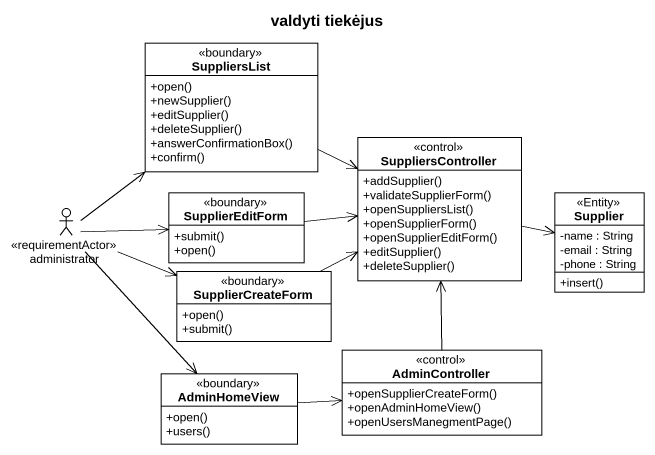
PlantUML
@startuml
title valdyti tiekėjus
allowmixing
hide circle
hide empty members
skinparam classAttributeIconSize 0
class SuppliersList <<boundary>> {
  +open()
  +newSupplier()
  +editSupplier()
  +deleteSupplier()
  +answerConfirmationBox()
  +confirm()
}
class SuppliersController <<control>> {
  +addSupplier()
  +validateSupplierForm()
  +openSuppliersList()
  +openSupplierForm()
  +openSupplierEditForm()
  +editSupplier()
  +deleteSupplier()
}
class SupplierEditForm <<boundary>> {
  +submit()
  +open()
}
class Supplier <<Entity>> {
  -name : String
  -email : String
  -phone : String
  +insert()
}
actor administrator <<requirementActor>>
class SupplierCreateForm <<boundary>> {
  +open()
  +submit()
}
class AdminHomeView <<boundary>> {
  +open()
  +users()
}
class AdminController <<control>> {
  +openSupplierCreateForm()
  +openAdminHomeView()
  +openUsersManegmentPage()
}
SuppliersList -right-> SuppliersController
SuppliersController -right-> Supplier
SupplierEditForm -right-> SuppliersController
administrator -up-> SuppliersList
administrator -right-> SupplierEditForm
administrator -right-> SupplierCreateForm
administrator --> AdminHomeView
SupplierCreateForm -right-> SuppliersController
AdminHomeView -right-> AdminController
AdminController -up-> SuppliersController
@enduml
